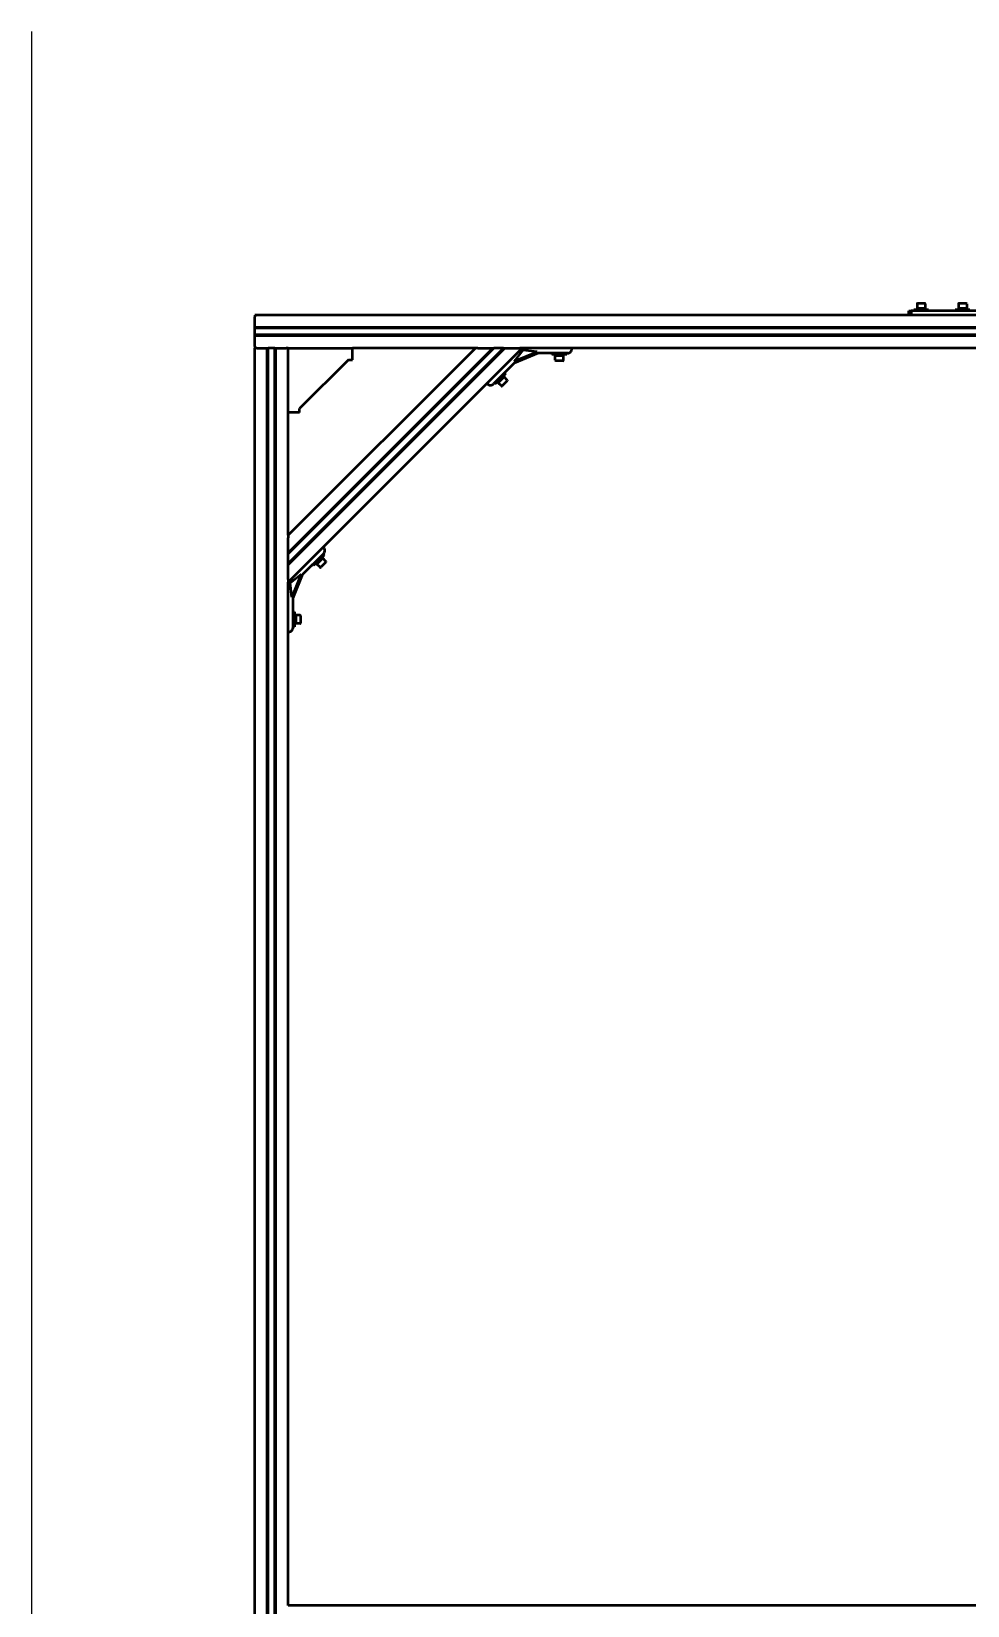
# Model space of a CAD drawing. Header units: millimetres. Extents: x 845401 to 948039, y 511594 to 550263.
# Drawn here: x 912581 to 913712, y 545147 to 547050 of the extents above; entities that cross this region are included whole.
import ezdxf

# ---------------------------------------------------------------- set-up
doc = ezdxf.new("R2010")
doc.units = ezdxf.units.MM
doc.layers.add('可见 (ISO)', color=7, linetype='Continuous', lineweight=50)

# ---------------------------------------------------------------- blocks, each defined once
blk = doc.blocks.new('A$C2A4E01FC')
at = {"color": 251}
blk.add_line((224.5, 3024.8), (224.5, 162), dxfattribs=at)
at = {"layer": '可见 (ISO)', "color": 251}
for p, q in [((1284.5, 2682), (1284.5, 2687)), ((1284.5, 2687), (1287.5, 2687)), ((1411.5, 2687), (1287.5, 2687)), ((1287.5, 2687), (1287.5, 2682)), ((1290.5, 2688.6), (1308.5, 2688.6)), ((1290.5, 2687), (1290.5, 2688.6)), ((1294.5, 2695.6), (1294.5, 2690.2)), ((1294.5, 2690.2), (1304.5, 2690.2)), ((1294.9, 2688.6), (1294.9, 2690.2)), ((1295.1, 2696.2), (1303.9, 2696.2)), ((1304.2, 2689.5), (1304.2, 2690.2)), ((1304.5, 2695.6), (1304.5, 2690.2)), ((1308.5, 2687), (1308.5, 2688.6)), ((1340.5, 2688.6), (1358.5, 2688.6)), ((1340.5, 2687), (1340.5, 2688.6)), ((1344.5, 2695.6), (1344.5, 2690.2)), ((1344.5, 2690.2), (1354.5, 2690.2)), ((1344.9, 2688.6), (1344.9, 2690.2)), ((1345.1, 2696.2), (1353.9, 2696.2)), ((1354.2, 2689.5), (1354.2, 2690.2)), ((1354.5, 2695.6), (1354.5, 2690.2)), ((3274.5, 2682), (494.5, 2682)), ((494.5, 2682), (494.5, 2679.9)), ((494.5, 2667.1), (494.5, 2679.9)), ((3274.5, 2667.1), (494.5, 2667.1)), ((494.5, 2666.1), (494.5, 2667.1)), ((3274.5, 2666.1), (494.5, 2666.1)), ((494.5, 2657.9), (494.5, 2666.1)), ((3274.5, 2657.9), (494.5, 2657.9)), ((494.5, 2656.9), (494.5, 2657.9)), ((3274.5, 2656.9), (494.5, 2656.9)), ((494.5, 2644.1), (494.5, 2656.9)), ((494.5, 2644.1), (494.5, 2642)), ((496.6, 2642), (494.5, 2642)), ((494.5, 272), (494.5, 2642)), ((496.6, 2642), (509.4, 2642)), ((509.4, 2642), (510.4, 2642)), ((509.4, 272), (509.4, 2642)), ((510.4, 272), (510.4, 2642)), ((518.6, 2642), (510.4, 2642)), ((518.6, 2642), (519.6, 2642)), ((518.6, 272), (518.6, 2642)), ((519.6, 2642), (532.4, 2642)), ((519.6, 272), (519.6, 2642)), ((534.5, 2642), (532.4, 2642)), ((760.8, 2642), (534.5, 2415.7)), ((781.8, 2642), (534.5, 2394.6)), ((783.3, 2642), (534.5, 2393.2)), ((794.9, 2642), (534.5, 2381.6)), ((796.3, 2642), (534.5, 2380.2)), ((817.3, 2642), (534.5, 2359.1)), ((534.5, 2642), (612.5, 2642)), ((534.5, 2564), (534.5, 2642)), ((607.5, 2628), (548.5, 2569)), ((607.5, 2628), (612.5, 2628)), ((760.8, 2642), (612.5, 2642)), ((612.5, 2628), (612.5, 2642)), ((763.7, 2642), (760.8, 2642)), ((763.7, 2642), (781.8, 2642)), ((781.8, 2642), (783.3, 2642)), ((794.9, 2642), (783.3, 2642)), ((794.9, 2642), (796.3, 2642)), ((796.3, 2642), (814.4, 2642)), ((818.3, 2639.6), (807.7, 2626.1)), ((807.7, 2626.1), (835.4, 2637.6)), ((836.7, 2636), (807.9, 2624)), ((817.3, 2642), (814.4, 2642)), ((2806.5, 2642), (817.3, 2642)), ((835.4, 2637.6), (818.3, 2639.6)), ((872.4, 2636), (836.7, 2636)), ((853.3, 2636), (853.3, 2634.4)), ((871.3, 2634.4), (853.3, 2634.4)), ((867.3, 2632.8), (857.3, 2632.8)), ((857.3, 2627.4), (857.3, 2632.8)), ((857.7, 2633.4), (857.7, 2632.8)), ((866.7, 2626.8), (857.9, 2626.8)), ((867, 2634.4), (867, 2632.8)), ((867.3, 2627.4), (867.3, 2632.8)), ((871.3, 2636), (871.3, 2634.4)), ((877.4, 2641.1), (877.3, 2642)), ((807.9, 2624), (782.7, 2598.8)), ((797.3, 2611.1), (784.5, 2598.4)), ((795.6, 2607.2), (788.5, 2600.1)), ((794.2, 2608), (795.3, 2606.9)), ((799.4, 2603.3), (795.6, 2607.2)), ((796.1, 2612.3), (797.3, 2611.1)), ((774.9, 2599.5), (775.5, 2598.9)), ((783.4, 2599.5), (784.5, 2598.4)), ((788.3, 2600.8), (788.7, 2600.3)), ((792.3, 2596.3), (788.5, 2600.1)), ((799.4, 2602.5), (793.2, 2596.3)), ((548.5, 2564), (548.5, 2569)), ((534.5, 2415.7), (534.5, 2564)), ((548.5, 2564), (534.5, 2564)), ((534.5, 2415.7), (534.5, 2412.7)), ((534.5, 2394.6), (534.5, 2412.7)), ((576.9, 2401.5), (577.6, 2400.9)), ((534.5, 2393.2), (534.5, 2394.6)), ((534.5, 2381.6), (534.5, 2393.2)), ((534.5, 2380.2), (534.5, 2381.6)), ((534.5, 2362.1), (534.5, 2380.2)), ((552.4, 2368.6), (577.6, 2393.8)), ((564.2, 2380.3), (565.3, 2379.2)), ((578.1, 2391.9), (565.3, 2379.2)), ((569.1, 2381.6), (569.5, 2381.1)), ((576.4, 2388), (569.3, 2380.9)), ((573.1, 2377.1), (569.3, 2380.9)), ((580.2, 2383.3), (574, 2377.1)), ((575, 2388.8), (576.1, 2387.7)), ((580.2, 2384.1), (576.4, 2388)), ((576.9, 2393), (578.1, 2391.9)), ((534.5, 2362.1), (534.5, 2359.1)), ((536.9, 2358.1), (550.4, 2368.8)), ((550.4, 2368.8), (538.9, 2341.1)), ((540.5, 2339.7), (552.4, 2368.6)), ((534.5, 1122), (534.5, 2359.1)), ((538.9, 2341.1), (536.9, 2358.1)), ((540.5, 2304.1), (540.5, 2339.7)), ((540.5, 2323.1), (542.1, 2323.1)), ((542.1, 2323.1), (542.1, 2305.1)), ((540.5, 2305.1), (542.1, 2305.1)), ((542.1, 2318.8), (543.7, 2318.8)), ((543.1, 2309.5), (543.7, 2309.5)), ((543.7, 2319.1), (543.7, 2309.1)), ((549.1, 2319.1), (543.7, 2319.1)), ((549.1, 2309.1), (543.7, 2309.1)), ((549.7, 2318.5), (549.7, 2309.7)), ((535.4, 2299.1), (534.5, 2299.1)), ((3234.5, 1122), (534.5, 1122))]:
    blk.add_line(p, q, dxfattribs=at)
for centre, radius, start, end in [((1295.1, 2695.6), 0.6, 90, 180), ((1303.9, 2695.6), 0.6, 0, 90), ((1345.1, 2695.6), 0.6, 90, 180), ((1353.9, 2695.6), 0.6, 0, 90), ((857.9, 2627.4), 0.6, 180, 270), ((866.7, 2627.4), 0.6, 270, 0), ((872.4, 2641), 5, 270, 1.2511), ((779.1, 2602.3), 5, 223.7489, 315), ((792.7, 2596.7), 0.6, 225, 315), ((799, 2602.9), 0.6, 315, 45), ((574.1, 2397.3), 5, 315, 46.2511), ((579.8, 2383.7), 0.6, 315, 45), ((573.5, 2377.5), 0.6, 225, 315), ((535.5, 2304.1), 5, 268.7489, 0), ((549.1, 2318.5), 0.6, 0, 90), ((549.1, 2309.7), 0.6, 270, 0)]:
    blk.add_arc(centre, radius, start, end, dxfattribs=at)
for centre, major_axis, start_param, end_param in [((1299.5, 2687.6), (0, -14.3), 1.639668, 1.752411), ((1299.5, 2689.5), (0, -14.3), 1.501925, 1.613793), ((1349.5, 2687.6), (0, -14.3), 1.639668, 1.752411), ((1349.5, 2689.5), (0, -14.3), 1.501925, 1.613793), ((862.3, 2635.3), (0, 14.3), 1.639668, 1.752411), ((862.3, 2633.4), (0, 14.3), 1.501925, 1.613793), ((790.2, 2605.5), (-10.1, 10.1), 1.639668, 1.752411), ((791.6, 2604.1), (-10.1, 10.1), 1.501925, 1.613793), ((571, 2386.2), (-10.1, 10.1), 1.639668, 1.752411), ((572.4, 2384.9), (-10.1, 10.1), 1.501925, 1.613793), ((541.1, 2314.1), (-14.3, 0), 1.639668, 1.752411), ((543.1, 2314.1), (-14.3, 0), 1.501925, 1.613793)]:
    blk.add_ellipse(centre, major_axis=major_axis, ratio=0.32492, start_param=start_param, end_param=end_param, dxfattribs=at)

msp = doc.modelspace()

# ---------------------------------------------------------------- block references
msp.add_blockref('A$C2A4E01FC', (912356.7, 544024.9))

doc.saveas('drawing.dxf')
